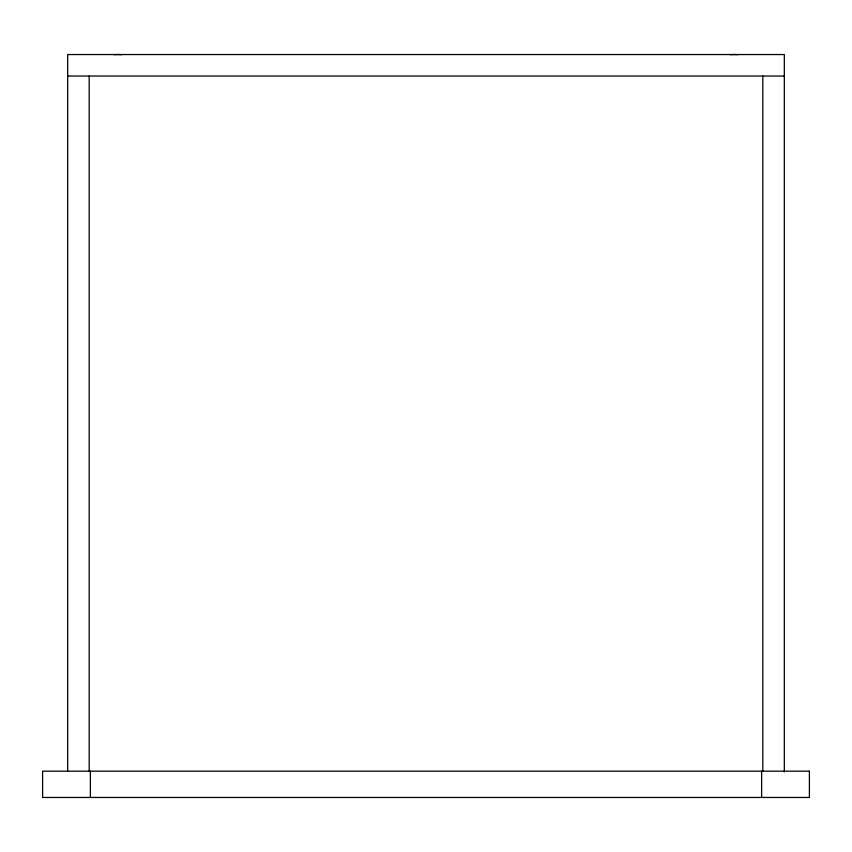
<?xml version="1.0" encoding="UTF-8"?>
<svg xmlns="http://www.w3.org/2000/svg" width="852" height="852" viewBox="0 0 852 852"><rect width="100%" height="100%" fill="white"/><g stroke="black" fill="none" stroke-linecap="round" stroke-linejoin="round"><path stroke-width="1.28" d="M67.681 76.041L784.319 76.041M784.319 771.901L784.319 54.539L67.681 54.539L67.681 771.177M762.817 76.041L762.817 771.177M761.624 771.177L761.624 797.461M90.376 771.177L90.376 797.461M89.183 76.041L89.183 771.177M730.42 54.688A47.776 47.776 0 0 1 737.885 54.688M114.115 54.688A47.776 47.776 0 0 1 121.58 54.688M809.4 771.177L42.6 771.177L42.6 797.461L809.4 797.461L809.4 771.177"/></g></svg>
